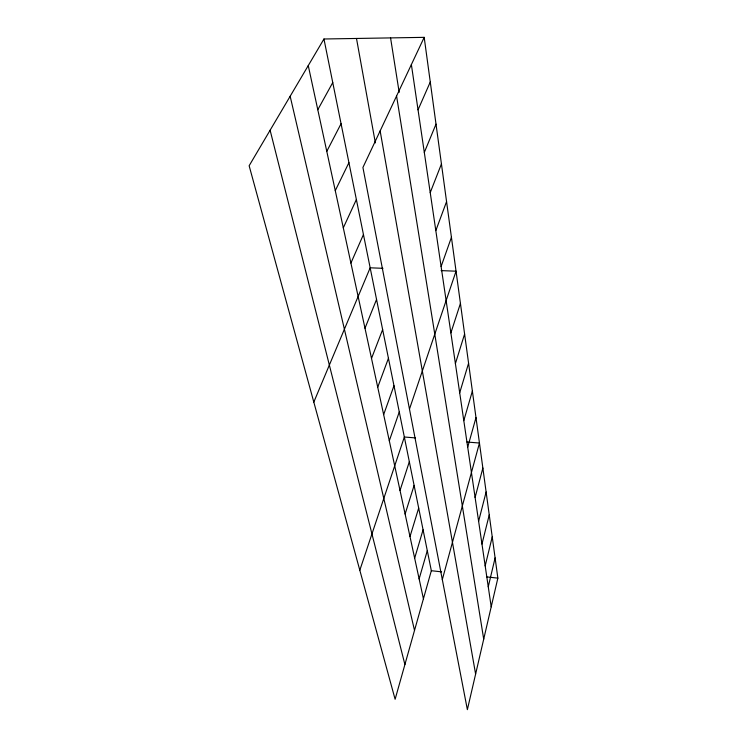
<?xml version="1.0" encoding="UTF-8"?>
<svg xmlns="http://www.w3.org/2000/svg" width="747" height="747" viewBox="0 0 747 747"><rect width="100%" height="100%" fill="white"/><g stroke="black" fill="none" stroke-linecap="round" stroke-linejoin="round"><path stroke-width="1.12" d="M424.193 37.35L497.857 578.131L467.37 709.65L362.921 167.477L424.193 37.35L323.955 38.993L249.143 165.759L395.116 699.267L431.336 570.708L323.955 38.993M488.258 586.778L495.102 557.916M485.177 565.881L492.236 536.86M481.964 544.059L489.238 514.898M478.612 521.275L486.12 491.984M475.101 497.455L482.861 468.052M442.317 579.588L479.453 443.027L466.912 442.028M467.706 447.182L475.988 417.629M419.132 578.906L427.293 550.67M463.794 420.636L472.375 391.045M414.66 558.186L423.073 529.81M459.694 392.81L468.584 363.21M409.991 536.579L418.684 508.063M455.399 363.593L464.606 334.03M405.117 514.029L414.109 485.401M400.028 490.471L409.328 461.739M450.88 332.891L460.432 303.394M359.811 570.232L404.342 437.014L415.472 437.91M409.468 409.104L456.043 271.198L441.103 270.61M389.308 440.805L399.272 411.942M441.113 266.53L451.431 237.313M383.65 414.622L393.977 385.732M377.73 387.198L388.44 358.308M435.818 230.599L446.566 201.615M371.511 358.429L382.641 329.576M430.225 192.633L441.44 163.948M364.994 328.232L376.553 299.444M424.315 152.435L436.015 124.142M313.815 402.101L370.167 267.809L382.978 268.313M418.04 109.828L430.272 82.011M350.913 263.056L363.444 234.549M343.303 227.835L356.375 199.552M335.272 190.653L348.924 162.659M326.784 151.342L341.062 123.722M317.792 109.725L332.751 82.572M431.336 570.708L441.626 571.857M486.764 576.899L497.857 578.131M270.115 130.221L404.902 664.55M290.163 96.251L414.52 630.421M308.259 65.587L423.428 598.795M356.496 38.461L375.358 142.91M380.139 130.893L475.615 674.093M396.573 95.999L483.711 639.171M390.569 37.901L399.187 92.367M411.373 64.569L491.209 606.825"/></g></svg>
